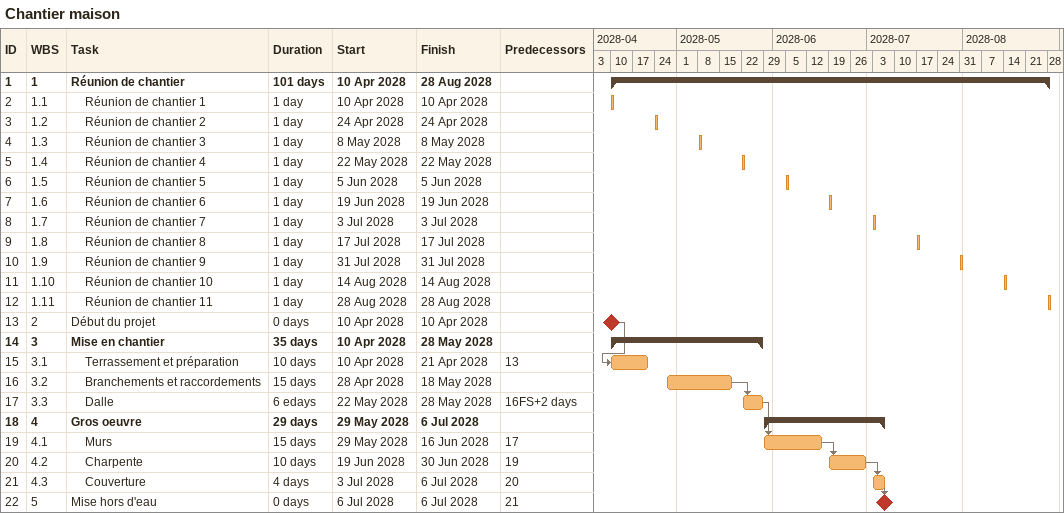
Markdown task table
Chantier maison

| ID | WBS | Task | Duration | Start | Finish | Predecessors |
|---|---|---|---|---|---|---|
| 1 | 1 | **Réunion de chantier** | 101d | 2028-04-10 | 2028-08-28 |  |
| 2 | 1.1 | Réunion de chantier 1 | 1d | 2028-04-10 | 2028-04-10 |  |
| 3 | 1.2 | Réunion de chantier 2 | 1d | 2028-04-24 | 2028-04-24 |  |
| 4 | 1.3 | Réunion de chantier 3 | 1d | 2028-05-08 | 2028-05-08 |  |
| 5 | 1.4 | Réunion de chantier 4 | 1d | 2028-05-22 | 2028-05-22 |  |
| 6 | 1.5 | Réunion de chantier 5 | 1d | 2028-06-05 | 2028-06-05 |  |
| 7 | 1.6 | Réunion de chantier 6 | 1d | 2028-06-19 | 2028-06-19 |  |
| 8 | 1.7 | Réunion de chantier 7 | 1d | 2028-07-03 | 2028-07-03 |  |
| 9 | 1.8 | Réunion de chantier 8 | 1d | 2028-07-17 | 2028-07-17 |  |
| 10 | 1.9 | Réunion de chantier 9 | 1d | 2028-07-31 | 2028-07-31 |  |
| 11 | 1.10 | Réunion de chantier 10 | 1d | 2028-08-14 | 2028-08-14 |  |
| 12 | 1.11 | Réunion de chantier 11 | 1d | 2028-08-28 | 2028-08-28 |  |
| 13 | 2 | Début du projet | 0d | 2028-04-10 | 2028-04-10 |  |
| 14 | 3 | **Mise en chantier** | 35d | 2028-04-10 | 2028-05-28 |  |
| 15 | 3.1 | Terrassement et préparation | 10d | 2028-04-10 | 2028-04-21 | 13 |
| 16 | 3.2 | Branchements et raccordements | 15d | 2028-04-28 | 2028-05-18 |  |
| 17 | 3.3 | Dalle | 6ed | 2028-05-22 | 2028-05-28 | 16FS+2d |
| 18 | 4 | **Gros oeuvre** | 29d | 2028-05-29 | 2028-07-06 |  |
| 19 | 4.1 | Murs | 15d | 2028-05-29 | 2028-06-16 | 17 |
| 20 | 4.2 | Charpente | 10d | 2028-06-19 | 2028-06-30 | 19 |
| 21 | 4.3 | Couverture | 4d | 2028-07-03 | 2028-07-06 | 20 |
| 22 | 5 | Mise hors d'eau | 0d | 2028-07-06 | 2028-07-06 | 21 |
